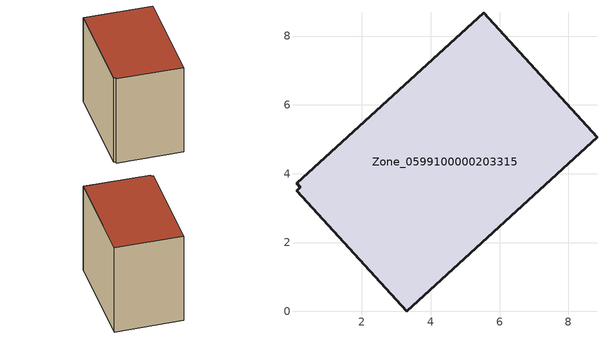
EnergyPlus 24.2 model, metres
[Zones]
Zone_0599100000203315
 floor ground (C_G): 8.83,5.06 3.3,0 0.11,3.51 0.21,3.6 0.1,3.72 5.54,8.68 z0
 wall outside (C_F): 8.83,5.06 5.54,8.68 0.1,3.72 0.21,3.6 0.11,3.51 3.3,0 8.83,5.06 z0:6.98
 roof outside (C_R): 3.3,0 8.83,5.06 5.54,8.68 0.1,3.72 0.21,3.6 0.11,3.51 z6.98
[BUILDING]
Pand.0599100000203315: North Axis=0; Terrain=City; Loads Convergence Tolerance Value=0.04; Temperature Convergence Tolerance Value=0.4; Solar Distribution=FullExterior; Maximum Number of Warmup Days=25; Minimum Number of Warmup Days=1
[Site:Location]
Rotterdam.The.Hague.AP_ZH_NLD Design_Conditions: Latitude=51.96; Longitude=4.45; Time Zone=1; Elevation=-4.5
[SITE:GROUNDTEMPERATURE:BUILDINGSURFACE]
18, 18, 18, 18, 18, 18, 18, 18, 18, 18, 18, 18
[MATERIAL] Thermal Absorptance=0.9; Solar Absorptance=0.7; Visible Absorptance=0.7
Name | Roughness | Thickness | Conductivity | Density | Specific Heat
G.TI.1946 | MediumSmooth | 0.15 | 1 | 540 | 1210
F.TI.1946 | Rough | 0.3 | 0.857143 | 1920 | 840
R.TI.1946 | MediumRough | 0.2 | 0.1 | 1500 | 1000
[CONSTRUCTION]
C_G: G.TI.1946
C_F: F.TI.1946
C_R: R.TI.1946
[ZONE]
Zone_0599100000203315: Type=1; Multiplier=1; Ceiling Height=Autocalculate; Volume=Autocalculate; Floor Area=autocalculate; Part of Total Floor Area=Yes
[ZONEINFILTRATION:DESIGNFLOWRATE]
Infil_Zone_0599100000203315: Zone or ZoneList or Space or SpaceList=Zone_0599100000203315; Schedule=AlwaysOn; Design Flow Rate Calculation Method=Flow/Area; Flow Rate per Floor Area=0.003; Constant Term Coefficient=1; Temperature Term Coefficient=0; Velocity Term Coefficient=0; Velocity Squared Term Coefficient=0
[HVACTEMPLATE:ZONE:IDEALLOADSAIRSYSTEM]
Zone_0599100000203315: Maximum Heating Supply Air Temperature=50; Minimum Cooling Supply Air Temperature=13; Maximum Heating Supply Air Humidity Ratio=0.0156; Minimum Cooling Supply Air Humidity Ratio=0.0077; Heating Limit=NoLimit; Cooling Limit=NoLimit; Dehumidification Control Type=ConstantSensibleHeatRatio; Cooling Sensible Heat Ratio=0.7; Dehumidification Setpoint=60; Humidification Control Type=None; Humidification Setpoint=30; Outdoor Air Method=None; Outdoor Air Flow Rate per Person=0.00944; Outdoor Air Flow Rate per Zone Floor Area=0; Outdoor Air Flow Rate per Zone=0; Demand Controlled Ventilation Type=None; Outdoor Air Economizer Type=NoEconomizer; Heat Recovery Type=None; Sensible Heat Recovery Effectiveness=0.7; Latent Heat Recovery Effectiveness=0.65
[ZONECONTROL:THERMOSTAT]
ThermostatControl_Zone_0599100000203315: Zone or ZoneList=Zone_0599100000203315; Control Type Schedule=DualSetpointControlType; Control 1=Thermostat_Zone_0599100000203315; Temperature Difference Between Cutout And Setpoint=0
[THERMOSTATSETPOINT:DUALSETPOINT]
Thermostat_Zone_0599100000203315: Heating Setpoint Temperature Schedule=HeatingSetpoint_Zone_0599100000203315; Cooling Setpoint Temperature Schedule=CoolingSetpoint_Zone_0599100000203315
[SCHEDULE:COMPACT]
HeatingSetpoint_Zone_0599100000203315: Through: 12/31, For: AllDays, Until: 24:00, 21
CoolingSetpoint_Zone_0599100000203315: Through: 12/31, For: AllDays, Until: 24:00, 24
DualSetpointControlType: Through: 12/31, For: AllDays, Until: 24:00, 4
AlwaysOn: Through: 12/31, For: AllDays, Until: 24:00, 1
